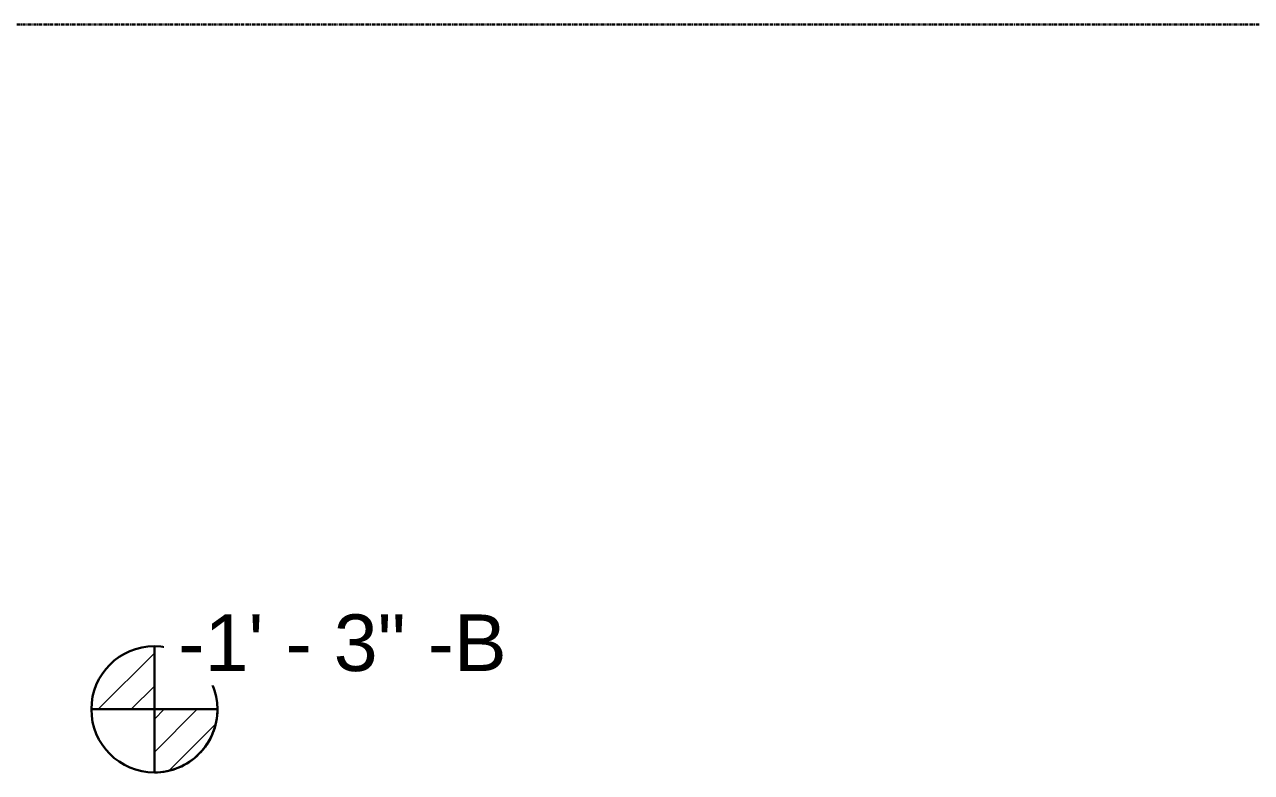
# Model space of a CAD drawing. Header units: inches. Extents: x -4126 to -1814, y 9773 to 12338.
# Drawn here: x -3725.4 to -3528.6, y 10047.4 to 10167.2 of the extents above; entities that cross this region are included whole.
import ezdxf

# ---------------------------------------------------------------- set-up
doc = ezdxf.new("R2010")
doc.units = ezdxf.units.IN
doc.header["$MEASUREMENT"] = 0
doc.linetypes.add('Grid Line 1_2_', pattern=[0.875, 0.5, -0.125, 0.125, -0.125])
doc.layers.add('G-ANNO-DIMS', color=111, linetype='Continuous', lineweight=9)
doc.layers.add('S-GRID', color=1, linetype='Continuous', lineweight=9)
doc.styles.add('Arial_2', font='arial.ttf', dxfattribs={"height": 9.070866})
pattern_1 = [(315, (38.589, 104.765), (0.027577164, 0.027577164), [])]

# ---------------------------------------------------------------- blocks, each defined once
blk = doc.blocks.new('Spot Elevations - Símbolo de cota horizontal-V288-FRAMING PLAN - 1ST FLOOR')
at = {"layer": 'G-ANNO-DIMS'}
h = blk.add_hatch(dxfattribs=at)
h.set_pattern_fill('FP_93', color=256, style=0, pattern_type=2)
h.set_pattern_definition(pattern_1)
edge = h.paths.add_edge_path(flags=0)
edge.add_arc((0, 0), 0.1053, 0, 90, ccw=False)
edge.add_line((0.1053, 0), (0, 0))
edge.add_line((0, 0), (0, 0.1053))
h = blk.add_hatch(dxfattribs=at)
h.set_pattern_fill('FP_93', color=256, style=0, pattern_type=2)
h.set_pattern_definition(pattern_1)
edge = h.paths.add_edge_path(flags=0)
edge.add_arc((0, 0), 0.1053, 0, 90, ccw=False)
edge.add_line((0.1053, 0), (0, 0))
edge.add_line((0, 0), (0, 0.1053))
h = blk.add_hatch(dxfattribs=at)
h.set_pattern_fill('FP_93', color=256, style=0, pattern_type=2)
h.set_pattern_definition(pattern_1)
edge = h.paths.add_edge_path(flags=0)
edge.add_arc((0, 0), 0.1053, 180, 270, ccw=False)
edge.add_line((-0.1053, 0), (0, 0))
edge.add_line((0, 0), (0, -0.1053))
h = blk.add_hatch(dxfattribs=at)
h.set_pattern_fill('FP_93', color=256, style=0, pattern_type=2)
h.set_pattern_definition(pattern_1)
edge = h.paths.add_edge_path(flags=0)
edge.add_arc((0, 0), 0.1053, 180, 270, ccw=False)
edge.add_line((-0.1053, 0), (0, 0))
edge.add_line((0, 0), (0, -0.1053))
at = {"layer": 'G-ANNO-DIMS', "lineweight": 30}
for p, q in [((0, 0.1053), (0, 0)), ((0, 0), (-0.1053, 0)), ((0, 0), (0.1053, 0)), ((0, -0.1053), (0, 0))]:
    blk.add_line(p, q, dxfattribs=at)
blk.add_circle((0, 0), 0.1053, dxfattribs=at)
for start, end in [(360, 90), (180, 270)]:
    blk.add_arc((0, 0), 0.1053, start, end, dxfattribs=at)

msp = doc.modelspace()

# ---------------------------------------------------------------- linework, layer by layer
at = {"layer": 'S-GRID', "linetype": 'Grid Line 1_2_', "lineweight": 30}
msp.add_line((-1814.206, 10167.189), (-4076.95, 10167.189), dxfattribs=at)

# ---------------------------------------------------------------- block references
at = {"layer": 'G-ANNO-DIMS', "lineweight": 30, "extrusion": (0, 0, -1), "xscale": 95.99999999999994, "yscale": 95.99999999999994, "zscale": 95.99999999999994, "rotation": 180}
msp.add_blockref('Spot Elevations - Símbolo de cota horizontal-V288-FRAMING PLAN - 1ST FLOOR', (3704.555, 10057.486), dxfattribs=at)

# ---------------------------------------------------------------- next in the draw order: texts
at = {"layer": 'G-ANNO-DIMS', "insert": (-3700.745, 10072.689), "char_height": 9.07087, "width": 62.85656, "attachment_point": 1, "line_spacing_factor": 0.941778, "style": 'Arial_2', "bg_fill": 3, "box_fill_scale": 1.25, "bg_fill_color": 256, "bg_fill_true_color": 13158600, "bg_fill_transparency": 0}
msp.add_mtext('-1\' - 3" -B', dxfattribs=at)

doc.saveas('drawing.dxf')
